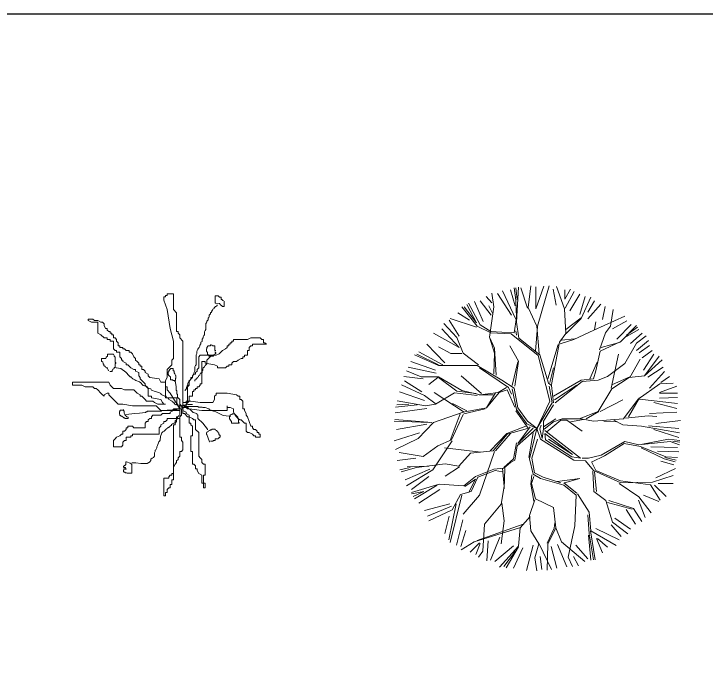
# Model space of a CAD drawing. Header units: inches. Extents: x 2782 to 4320, y 1164 to 2264.
# Drawn here: x 3768.1 to 3988, y 2056.4 to 2263.6 of the extents above; entities that cross this region are included whole.
import ezdxf

# ---------------------------------------------------------------- set-up
doc = ezdxf.new("R2010")
doc.units = ezdxf.units.IN
doc.header["$MEASUREMENT"] = 0
doc.layers.add('Lan_Planter', color=205, linetype='Continuous', lineweight=13)

# ---------------------------------------------------------------- blocks, each defined once
blk = doc.blocks.new('P4')
at = {"color": 3}
for points in [[(-0.5, -0.5), (-1, -0.5), (-1, 2.51), (-1.5, 3.01), (-5.52, 3.01), (-5.52, 8.02), (-7.02, 8.02), (-7.52, 9.02), (-10.53, 9.52), (-11.03, 10.02), (-11.03, 10.52), (-12.03, 11.02), (-12.03, 11.52), (-12.54, 12.03), (-13.04, 12.03), (-13.04, 13.03), (-13.54, 13.03), (-13.54, 13.53), (-14.04, 13.53), (-14.04, 14.03), (-14.54, 14.53), (-15.04, 15.03), (-15.04, 15.53), (-15.55, 16.03), (-16.05, 17.04), (-16.55, 17.54), (-17.05, 17.54), (-17.05, 18.04), (-18.05, 18.04), (-18.55, 18.54), (-19.06, 18.54), (-19.06, 19.04), (-20.06, 19.04), (-20.06, 19.54), (-20.56, 19.54), (-20.56, 20.54), (-21.06, 21.04), (-21.06, 21.55), (-21.56, 22.05), (-22.06, 22.05), (-22.06, 23.05), (-22.57, 23.05), (-22.57, 23.55), (-23.07, 23.55), (-23.07, 24.05), (-23.57, 24.05), (-24.07, 24.55), (-24.07, 25.05), (-24.57, 25.05), (-25.07, 26.05), (-25.07, 26.56), (-25.57, 27.06), (-26.08, 27.06), (-27.08, 27.56), (-28.08, 27.56), (-28.58, 28.06), (-30.09, 28.06), (-30.09, 27.56), (-29.08, 27.06), (-27.08, 27.06), (-27.08, 23.55), (-26.08, 23.05), (-25.07, 22.05), (-24.07, 22.05), (-24.07, 21.55), (-23.07, 21.55), (-23.07, 21.04), (-22.06, 21.04), (-22.06, 18.54), (-21.56, 18.04), (-21.06, 18.04), (-21.06, 17.54), (-20.06, 17.54), (-20.06, 16.03), (-19.56, 15.53), (-19.56, 15.03), (-19.06, 15.03), (-19.06, 14.53), (-18.05, 14.03), (-18.05, 13.53), (-17.55, 13.53), (-17.05, 13.03), (-16.55, 12.53), (-15.55, 12.03), (-15.04, 12.03), (-15.04, 11.52), (-14.04, 11.02), (-14.04, 10.02), (-13.54, 9.52), (-13.54, 9.02), (-13.04, 8.52), (-12.54, 8.02), (-12.03, 7.52), (-12.03, 7.01), (-11.53, 6.51), (-11.03, 6.01), (-11.03, 3.51), (-10.03, 3.51), (-10.03, 3.01), (-7.02, 2.51), (-6.52, 1.5), (-6.02, 1), (-5.52, 1), (-8.02, 1), (-9.03, 1.5), (-9.53, 2), (-11.53, 2), (-12.03, 2.51), (-13.04, 3.51), (-13.54, 3.51), (-13.54, 4.01), (-14.54, 4.51), (-15.55, 5.51), (-18.55, 5.51), (-19.56, 6.01), (-22.06, 6.01), (-23.07, 7.01), (-23.57, 8.02), (-35.1, 8.02), (-35.1, 7.01), (-32.09, 7.01), (-31.09, 6.51), (-28.58, 6.51), (-28.08, 6.01), (-27.58, 6.01), (-27.08, 5.51), (-26.08, 4.51), (-25.57, 4.01), (-25.07, 3.51), (-25.07, 4.01), (-24.07, 4.51), (-23.57, 4.51), (-23.57, 4.01), (-23.07, 3.51), (-22.06, 2.51), (-21.56, 2), (-20.56, 1), (-19.06, 1), (-16.05, 0.5), (-8.52, 0.5), (-8.02, 0), (-7.52, -0.5), (-7.02, -1), (-1, -1), (-1, -0.5), (-4.01, 4.51), (-5.01, 5.51), (-5.01, 6.51), (-5.52, 6.51), (-5.52, 8.52), (-5.01, 9.52), (-5.01, 12.03), (-4.51, 12.53), (-3.51, 13.53), (-3.51, 15.03), (-3.01, 15.53), (-3.01, 21.04), (-4.01, 25.05), (-5.01, 31.07), (-6.02, 34.07), (-6.02, 35.07), (-5.52, 35.07), (-5.52, 35.57), (-5.01, 35.57), (-5.01, 36.08), (-3.01, 36.08), (-3.01, 31.07), (-2.01, 30.06), (-2.01, 24.05), (-1.5, 24.05), (-1.5, 23.55), (-1, 23.05), (-1, 22.05), (0, 21.04), (0, 1.5), (1.5, 1.5), (1.5, 6.51), (2.01, 7.01), (2.01, 8.02), (2.51, 9.02), (2.51, 9.52), (3.01, 9.52), (3.01, 10.02), (3.51, 10.52), (4.01, 10.52), (4.01, 11.02), (4.51, 11.52), (4.51, 12.03), (5.01, 12.53), (5.01, 16.03), (5.52, 16.53), (10.53, 16.53), (11.53, 17.04), (12.03, 17.54), (12.54, 18.04), (13.54, 18.54), (14.04, 19.04), (14.04, 19.54), (14.54, 19.54), (14.54, 20.04), (15.04, 20.04), (15.04, 20.54), (15.55, 20.54), (15.55, 21.04), (16.05, 21.04), (16.05, 21.55), (20.56, 21.55), (21.56, 22.05), (24.57, 22.05), (25.07, 21.55), (25.57, 21.55), (25.57, 20.54), (26.08, 20.54), (26.58, 20.04), (22.06, 20.04), (22.06, 19.54), (21.56, 19.54), (21.06, 19.04), (21.06, 18.04), (20.56, 18.04), (20.56, 16.53), (19.56, 16.53), (19.56, 16.03), (19.06, 16.03), (19.06, 15.53), (18.55, 15.53), (17.55, 15.03), (17.05, 14.53), (16.05, 14.53), (15.55, 14.03), (15.55, 13.53), (14.54, 13.53), (14.54, 13.03), (14.04, 13.03), (13.54, 12.53), (11.03, 12.53), (11.03, 13.03), (10.03, 13.53), (7.02, 14.03), (7.02, 14.53), (6.02, 14.53), (6.02, 7.52), (5.52, 7.52), (5.52, 7.01), (5.01, 6.51), (4.51, 6.51), (4.51, 6.01), (4.01, 6.01), (4.01, 5.51), (3.51, 5.51), (3.51, 5.01), (3.01, 5.01), (3.01, 3.51), (2.01, 3.51), (2.01, 2), (1, 1), (1, 0.5), (0, 0.5), (0, 1.5), (1, 1.5), (1, 2), (2.51, 2), (5.52, 1.5), (9.53, 1.5), (10.03, 2.51), (10.03, 3.51), (10.53, 4.01), (10.53, 4.51), (14.04, 4.51), (17.05, 4.01), (17.55, 3.51), (18.05, 3.51), (18.05, 2.51), (18.55, 2.51), (19.06, 2), (19.06, -0.5), (19.56, -0.5), (19.56, -1), (20.06, -2), (20.06, -2.51), (20.56, -3.01), (21.56, -6.01), (22.06, -6.01), (22.06, -6.51), (22.57, -7.01), (23.07, -7.01), (23.57, -7.52), (23.57, -8.02), (24.07, -8.02), (24.07, -8.52), (24.57, -8.52), (24.57, -9.52), (23.07, -9.52), (23.07, -9.02), (22.57, -9.02), (22.06, -8.52), (21.06, -8.02), (20.56, -8.02), (20.06, -7.52), (20.06, -5.01), (19.56, -5.01), (19.06, -4.51), (18.55, -4.01), (18.05, -4.01), (17.55, -3.51), (17.05, -3.01), (16.55, -2.51), (16.05, -1.5), (16.05, -0.5), (15.04, 0), (14.04, 0), (14.04, 0.5), (14.04, -1), (6.02, -1), (2.01, -0.5), (1.5, -0.5), (1, 0), (-0.5, 0), (0, 0), (0, -1), (1, -1.5), (1, -2), (2.01, -2.51), (2.01, -3.01), (3.01, -3.51), (3.51, -4.01), (4.01, -4.01), (4.01, -7.01), (5.01, -8.02), (5.01, -15.53), (5.52, -16.03), (6.02, -16.53), (6.02, -17.54), (6.52, -18.04), (7.02, -18.04), (7.02, -21.55), (6.52, -21.55), (6.52, -24.05), (7.02, -24.05), (7.02, -25.55), (6.52, -25.55), (6.52, -24.05), (6.02, -24.05), (6.02, -21.55), (5.01, -21.04), (4.51, -20.04), (4.51, -19.54), (4.01, -19.54), (4.01, -18.54), (3.51, -18.04), (3.01, -18.04), (3.01, -14.03), (2.51, -14.03), (2.51, -9.02), (3.01, -9.02), (3.01, -6.01), (2.51, -5.51), (2.51, -5.01), (2.01, -5.01), (2.01, -3.01), (1.5, -3.01), (0.5, -2), (0, -2), (0, 0), (-1, 1), (-1, -9.52), (-0.5, -9.52), (-0.5, -10.52), (0, -11.02), (0, -13.53), (-0.5, -14.03), (-1, -14.03), (-1, -15.53), (-1.5, -16.03), (-1.5, -16.53), (-2.01, -17.04), (-2.01, -17.54), (-2.51, -18.04), (-3.01, -19.04), (-3.01, -23.05), (-3.51, -23.05), (-3.51, -24.55), (-4.01, -24.55), (-4.01, -25.55), (-4.51, -25.55), (-5.01, -26.05), (-5.01, -27.06), (-5.52, -27.06), (-5.52, -28.06), (-6.02, -28.06), (-6.02, -22.55), (-4.51, -22.55), (-4.51, -22.05), (-4.01, -21.55), (-3.51, -21.55), (-3.51, -21.04), (-3.01, -21.04), (-3.01, -5.51), (-2.51, -5.51), (-2.51, -5.01), (-2.01, -4.51), (-2.01, -3.51), (-1, -3.51), (-1, -3.01), (-0.5, -2.51), (-0.5, -0.5), (-3.01, -0.5), (-3.01, -1), (-4.01, -1.5), (-4.01, -2), (-6.52, -2), (-7.02, -2.51), (-9.53, -2.51), (-10.03, -3.01), (-10.03, -3.51), (-10.53, -3.51), (-11.03, -4.01), (-11.03, -4.51), (-11.53, -4.51), (-12.03, -5.01), (-12.03, -6.51), (-15.55, -6.51), (-16.05, -6.01), (-17.55, -6.01), (-17.55, -6.51), (-18.05, -6.51), (-18.05, -7.01), (-18.55, -7.52), (-19.06, -7.52), (-19.06, -8.52), (-19.56, -8.52), (-20.06, -9.02), (-21.06, -9.52), (-21.56, -10.02), (-22.06, -10.52), (-22.06, -12.53), (-19.56, -12.53), (-19.06, -12.03), (-19.06, -11.02), (-18.55, -10.52), (-18.05, -10.52), (-18.05, -9.52), (-16.55, -9.52), (-16.55, -9.02), (-16.05, -9.02), (-16.05, -8.52), (-7.52, -8.52), (-7.52, -6.51), (-7.02, -6.01), (-7.02, -5.51), (-6.02, -5.01), (-6.02, -4.51), (-5.52, -4.51), (-5.01, -4.01), (-5.01, -3.51), (-2.01, -3.51), (-2.01, -3.01), (-1.5, -3.01)], [(10.88, 32.58), (10.88, 32.38), (10.69, 32.19), (10.3, 32), (10.11, 31.81), (9.92, 31.62), (9.92, 31.43), (9.54, 31.24), (9.54, 31.05), (9.35, 30.86), (9.16, 30.67), (9.16, 30.47), (8.97, 30.09), (8.77, 30.09), (8.77, 29.71), (8.58, 29.52), (8.39, 29.33), (8.39, 28.75), (8.2, 28.56), (8.01, 28.37), (8.01, 27.8), (7.82, 27.61), (7.63, 27.42), (7.63, 27.04), (7.44, 26.84), (7.24, 26.65), (7.24, 24.74), (7.05, 24.36), (6.86, 23.98), (6.86, 23.02), (6.67, 22.83), (6.48, 22.45), (6.48, 22.07), (6.29, 22.07), (6.29, 21.88), (6.1, 21.69), (6.1, 20.92), (5.72, 20.73), (5.72, 20.16), (5.33, 19.78), (5.33, 19.4), (5.14, 19.01), (4.95, 18.82), (4.76, 18.44), (4.57, 18.06), (4.38, 17.68), (4.38, 17.1), (4.19, 16.72), (4.19, 13.47), (4, 13.28), (3.8, 12.9), (3.8, 11.56), (3.61, 11.18), (3.42, 10.8), (3.04, 9.65), (3.04, 9.46), (2.66, 9.08), (2.27, 8.7), (2.27, 8.51), (2.08, 8.51), (1.89, 8.32), (1.89, 7.94), (1.7, 7.94), (1.51, 7.55), (1.51, 7.17), (1.32, 6.79), (1.13, 6.41), (1.13, 6.03), (0.94, 5.64), (0.75, 5.45), (0.75, 5.26)], [(8.77, 16.34), (8.77, 16.15), (8.39, 15.77), (8.01, 15.38), (7.63, 15), (7.63, 13.86), (7.24, 13.47), (7.05, 13.28), (6.86, 12.9), (6.48, 12.52), (6.29, 12.14), (6.29, 11.76), (6.1, 11.56), (6.1, 10.99), (5.72, 10.99), (5.72, 10.8), (5.52, 10.61), (5.33, 10.42), (5.33, 10.23), (4.95, 10.04), (4.95, 9.65), (4.57, 9.46), (4.57, 9.27), (4.19, 9.08), (4.19, 8.89), (4, 8.7), (3.8, 8.7), (3.8, 8.32)], [(-21.24, 12.71), (-21.24, 12.52), (-19.71, 12.33), (-18.18, 11.18), (-17.03, 10.04), (-16.84, 9.85), (-16.84, 9.65), (-16.46, 9.65), (-16.46, 9.46), (-16.08, 9.27), (-15.89, 9.08), (-15.5, 8.89), (-15.31, 8.7), (-14.93, 8.51), (-13.78, 8.13), (-13.4, 7.74), (-13.21, 7.55), (-13.02, 7.36), (-12.64, 6.98), (-11.49, 6.6), (-11.11, 6.22), (-10.92, 6.03), (-10.72, 6.03), (-10.34, 5.83), (-10.15, 5.83), (-9.96, 5.45), (-8.81, 5.07), (-7.67, 4.69), (-7.28, 4.5), (-7.09, 4.31), (-6.9, 4.31), (-6.9, 4.11), (-6.52, 3.92), (-6.33, 3.92), (-6.14, 3.73), (-5.75, 3.54), (-5.37, 3.54), (-5.37, 3.16), (-4.61, 2.78), (-4.61, 2.59), (-3.84, 2.2), (-3.46, 2.01), (-3.46, 1.82), (-3.08, 1.63), (-3.08, 1.44), (-2.7, 1.44), (-2.7, 1.06), (-2.31, 0.87), (-2.12, 0.87), (-2.12, 0.68)], [(-2.7, 8.32), (-2.31, 8.13), (-2.31, 7.74), (-2.12, 6.6), (-2.12, 5.45), (-1.93, 5.26), (-1.93, 4.31), (-1.74, 4.11), (-1.74, 2.97), (-1.93, 2.97), (-1.93, 1.25), (-1.74, 1.06), (-1.55, 0.87)], [(14.89, -2.76), (14.7, -2.76), (12.79, -2.57), (10.49, -1.42), (8.97, -1.04), (8.97, -0.85), (8.58, -0.85), (8.2, -0.47), (7.05, -0.09), (6.29, -0.09), (6.1, 0.1), (4.95, 0.1), (4.76, 0.29), (0.36, 0.29), (-0.02, 0.49), (-1.55, 0.49)], [(7.82, -7.15), (7.82, -6.96), (6.29, -5.05), (4.76, -3.53), (4.76, -2.38), (4.57, -2.38), (4.38, -2), (3.23, -1.62), (2.85, -1.23), (2.47, -0.85), (2.27, -0.66), (1.89, -0.47), (1.51, -0.09), (1.51, 0.1), (1.32, 0.1), (1.13, 0.29), (0.75, 0.29), (0.75, 0.49), (-0.02, 0.49), (-0.02, 0.68), (1.51, 0.87), (3.04, 0.87)], [(-18.37, -2.57), (-18.37, -2.38), (-17.22, -2.19), (-15.31, -2), (-13.78, -1.81), (-11.87, -1.62), (-11.68, -1.42), (-11.49, -1.42), (-11.3, -1.23), (-6.9, -1.23), (-6.71, -1.04), (-5.37, -1.04), (-4.99, -0.85), (-3.46, -0.85), (-3.08, -0.66), (-1.93, -0.66), (-0.78, -0.47), (0.17, -0.47)], [(-16.27, -17.66), (-14.93, -17.66), (-13.4, -17.85), (-11.3, -17.85), (-11.11, -17.66), (-10.92, -17.66), (-10.53, -17.28), (-10.15, -16.9), (-10.15, -16.51), (-9.77, -16.13), (-9.39, -15.94), (-9, -15.56), (-9, -14.41), (-8.81, -14.03), (-8.81, -13.65), (-8.62, -13.46), (-8.43, -13.08), (-8.24, -12.88), (-8.24, -12.5), (-8.05, -12.12), (-7.67, -10.97), (-7.47, -10.78), (-7.28, -10.4), (-7.09, -9.26), (-6.71, -8.11), (-6.33, -7.73), (-5.95, -7.54), (-5.75, -7.35), (-5.37, -6.96), (-5.18, -6.77), (-4.99, -6.58), (-4.8, -6.58), (-4.8, -6.39), (-4.42, -6.39), (-4.42, -6.2), (-4.03, -6.01), (-3.65, -5.63), (-3.65, -5.44), (-3.27, -5.24), (-2.89, -5.05), (-2.5, -4.86), (-2.5, -4.29), (-2.12, -4.1), (-1.93, -3.91), (-1.93, -3.53), (-1.74, -3.53), (-1.74, -3.14), (-1.55, -2.95), (-1.55, -2.76), (-1.36, -2.76), (-1.36, -2.57)]]:
    blk.add_lwpolyline(points, dxfattribs=at)
at = {"color": 2}
for points in [[(12.94, 33.9), (12.56, 33.9), (12.56, 34.09), (12.37, 34.28), (12.18, 34.28), (12.18, 35.04), (11.62, 35.04), (11.24, 35.41), (10.29, 35.41), (10.29, 33.14), (10.48, 33.14), (11.62, 32.96), (11.99, 32.58), (12.37, 32.2), (12.56, 32.01), (13.13, 32.01), (13.13, 33.71)], [(-23.6, 11.58), (-23.79, 11.96), (-23.98, 12.34), (-23.98, 12.53), (-24.35, 12.53), (-24.35, 12.71), (-24.54, 12.71), (-24.73, 13.09), (-24.92, 13.09), (-25.11, 13.28), (-25.11, 13.66), (-25.3, 13.85), (-25.3, 14.04), (-25.49, 14.23), (-25.49, 14.42), (-25.68, 14.61), (-25.87, 14.61), (-25.87, 15.55), (-24.54, 15.55), (-24.35, 15.74), (-24.35, 15.93), (-23.98, 16.31), (-23.98, 16.88), (-22.08, 16.88), (-21.89, 16.5), (-21.89, 16.31), (-21.51, 15.93), (-21.51, 14.23), (-21.33, 14.23), (-21.33, 14.04), (-21.51, 13.85), (-21.51, 12.71), (-21.7, 12.71), (-21.89, 12.53), (-21.89, 12.34), (-22.27, 12.15), (-22.27, 11.96), (-22.46, 11.77), (-22.46, 11.39), (-23.22, 11.39)], [(-18.11, -19.82), (-18.11, -19.44), (-18.3, -19.06), (-18.68, -19.06), (-18.68, -19.82), (-18.86, -19.82), (-18.86, -20.39), (-18.68, -20.58), (-18.3, -20.58), (-18.3, -20.77), (-17.92, -20.77), (-17.73, -20.96), (-16.21, -20.96), (-16.21, -18.12), (-16.4, -17.93), (-16.78, -17.74), (-17.92, -17.36), (-18.11, -17.36), (-18.11, -18.31), (-18.3, -18.31), (-18.3, -18.5), (-18.68, -18.5), (-18.68, -18.69), (-18.86, -18.69), (-18.86, -19.06)]]:
    blk.add_lwpolyline(points, dxfattribs=at)
at = {"color": 210}
for points in [[(10.48, 18.01), (10.1, 18.01), (10.1, 19.52), (9.53, 19.52), (9.15, 19.71), (8.96, 19.9), (8.78, 19.9), (8.78, 19.52), (8.02, 19.52), (7.83, 19.34), (7.83, 19.15), (7.64, 19.15), (7.64, 18.58), (7.45, 18.58), (7.45, 17.82), (7.83, 17.44), (7.83, 16.88), (8.02, 16.69), (8.21, 16.5), (8.21, 16.31), (9.72, 16.31), (9.72, 16.69), (10.1, 16.69), (10.1, 16.88), (10.29, 17.07), (10.48, 17.07), (10.48, 17.44), (10.29, 17.44), (10.29, 17.63), (10.1, 17.63)], [(-18.11, -2.61), (-18.3, -2.61), (-18.49, -2.23), (-18.68, -1.85), (-18.68, -1.09), (-18.86, -1.09), (-18.86, -0.72), (-18.86, -0.9), (-19.81, -0.9), (-20, -1.09), (-20, -1.28), (-20.19, -1.47), (-20.19, -2.04), (-20, -2.42), (-20, -2.61), (-19.81, -2.61), (-19.62, -2.8), (-19.43, -2.8), (-19.24, -2.99), (-19.05, -2.99), (-18.86, -3.17), (-18.86, -3.36), (-18.49, -3.36), (-18.49, -3.55), (-17.35, -3.55), (-17.35, -3.17), (-17.54, -3.17), (-17.73, -2.99), (-17.92, -2.99), (-17.92, -2.8), (-18.11, -2.8)]]:
    blk.add_lwpolyline(points, dxfattribs=at)
at = {"color": 1}
for points in [[(-2.39, 10.07), (-2.39, 10.26), (-2.58, 10.63), (-2.77, 11.01), (-2.77, 11.58), (-3.15, 11.58), (-3.15, 12.34), (-3.91, 12.34), (-3.91, 12.15), (-4.1, 12.15), (-4.29, 11.96), (-4.29, 11.77), (-4.48, 11.58), (-4.48, 11.39), (-4.67, 11.2), (-4.67, 10.44), (-4.48, 10.07), (-4.29, 9.88), (-3.91, 9.69), (-3.91, 8.74), (-3.34, 8.74), (-3.15, 8.55), (-2.39, 8.55), (-2.39, 9.12), (-2.2, 9.31), (-2.2, 10.07)], [(8.59, -10.93), (8.4, -10.93), (8.02, -9.8), (7.64, -8.66), (7.45, -8.47), (7.45, -8.09), (7.64, -8.09), (7.64, -7.9), (8.02, -7.71), (8.02, -7.53), (8.4, -7.34), (8.59, -7.34), (8.78, -7.15), (9.15, -7.15), (9.15, -6.96), (10.29, -6.96), (10.29, -7.15), (10.67, -7.34), (10.86, -7.53), (11.05, -7.71), (11.05, -7.9), (11.24, -8.09), (11.43, -8.09), (11.43, -8.47), (11.62, -8.85), (11.8, -8.85), (11.8, -9.42), (11.62, -9.61), (11.43, -9.61), (11.43, -9.8), (11.05, -9.98), (10.29, -9.98), (10.29, -10.55), (9.72, -10.55), (9.53, -10.74), (8.78, -10.74)]]:
    blk.add_lwpolyline(points, dxfattribs=at)
blk.add_lwpolyline([(15.02, -2.99), (15.02, -2.42), (15.21, -2.42), (15.4, -2.23), (15.59, -2.23), (15.78, -2.04), (16.54, -2.04), (16.54, -2.23), (16.73, -2.23), (16.73, -2.42), (16.92, -2.61), (17.29, -2.99), (17.48, -2.99), (17.48, -3.55), (17.67, -3.74), (17.67, -4.69), (17.86, -4.88), (17.86, -5.07), (15.59, -5.07), (15.4, -4.88), (15.4, -4.5), (15.21, -4.31), (15.21, -4.12), (15.02, -4.12), (15.02, -3.74), (14.83, -3.74), (14.83, -2.8)])
blk = doc.blocks.new('P5')
at = {"color": 1}
for p, q in [((-7.81, 40.26), (-8.41, 44.15)), ((-7.81, 44.15), (-7.45, 40.46)), ((-7.61, 33.21), (-7.05, 44.35)), ((-4.12, 37.73), (-6.25, 44.15)), ((-3.92, 37.9), (-3.12, 44.75)), ((-1.47, 37.54), (1.05, 44.67)), ((-1.47, 44.44), (-1.47, 37.54)), ((-1, 32.04), (2.73, 44.75)), ((7.61, 37.53), (5.05, 44.55)), ((-14.86, 38.1), (-15.46, 42.42)), ((-13.62, 42.38), (-9.27, 35.48)), ((-7.81, 34.2), (-12.13, 43.18)), ((-9.5, 43.51), (-8.11, 38.47)), ((4.04, 43.75), (4.96, 38.7)), ((7.72, 40.53), (9.57, 43.75)), ((7.72, 43.51), (7.72, 40.53)), ((7.81, 37.73), (10.74, 42.98)), ((12.53, 42.15), (9.34, 36.87)), ((-20.98, 39.86), (-18.23, 33.42)), ((-19.13, 40.07), (-15.71, 35.48)), ((-17.3, 41.45), (-15.47, 39.39)), ((-7.61, 34.77), (-7.81, 40.26)), ((12.53, 35.71), (14.15, 41.45)), ((12.87, 34.4), (15.99, 41.22)), ((15.08, 36.41), (17.14, 40.07)), ((-20.15, 32.04), (-25, 38.1)), ((-24.23, 38.1), (-20.31, 33.04)), ((-20.31, 33.04), (-23.44, 38.89)), ((-19.15, 32.44), (-22.87, 39.29)), ((-15.26, 36.17), (-16.42, 38.49)), ((-16.22, 28.52), (-14.86, 38.1)), ((-1.2, 32.04), (-3.92, 37.9)), ((8.01, 29.71), (7.61, 37.53)), ((15.08, 34.33), (19.2, 38.93)), ((19.66, 34.09), (20.59, 38.24)), ((-26.26, 36.18), (-22.58, 33.89)), ((22.24, 32.04), (23.04, 37.33)), ((-29.02, 33.89), (-25.8, 28.82)), ((-20.31, 31.64), (-28.72, 34.4)), ((-8.41, 29.91), (-7.61, 34.77)), ((-6.85, 28.15), (-7.61, 33.21)), ((8.01, 30.88), (12.87, 34.6)), ((8.18, 29.71), (12.87, 34.4)), ((16.99, 30.68), (26.76, 35.17)), ((17.19, 30.88), (17.55, 33.41)), ((22.88, 31.13), (27.46, 33.65)), ((-31.31, 31.13), (-25.8, 25.16)), ((-26.56, 28.35), (-30.68, 32.84)), ((-15.82, 29.91), (-20.15, 32.04)), ((-15.82, 30.28), (-19.15, 32.44)), ((-1.56, 24.03), (-1, 31.84)), ((-0.4, 23.26), (-1.2, 32.04)), ((20.68, 29.91), (22.24, 32.04)), ((24.25, 27.91), (28.85, 32.5)), ((25.56, 27.15), (30.45, 32.24)), ((27.33, 29.12), (30.85, 31.64)), ((27.33, 28.72), (31.25, 30.88)), ((-25.8, 25.16), (-34.06, 29.74)), ((-12.33, 30.08), (-15.82, 30.28)), ((-9.37, 29.52), (-15.82, 29.91)), ((-8.41, 29.91), (-12.33, 30.08)), ((-0.8, 22.66), (-9.37, 29.52)), ((-7.81, 30.48), (-7.61, 29.12)), ((6.05, 26.95), (8.01, 29.71)), ((10.54, 27.75), (16.99, 30.68)), ((18.75, 24.43), (20.68, 29.91)), ((28.62, 26.52), (32.3, 29.74)), ((30.45, 26.59), (33.58, 28.92)), ((-24.63, 23.46), (-26.56, 28.35)), ((-16.22, 28.52), (-14.66, 23.46)), ((-14.66, 25.03), (-16.22, 28.52)), ((-0.2, 22.86), (-6.85, 28.15)), ((3.49, 13.49), (6.05, 26.95)), ((6.25, 26.39), (10.54, 27.75)), ((6.81, 27.55), (10.74, 27.95)), ((18.95, 24.03), (25.56, 27.15)), ((19.31, 25.23), (25.36, 26.95)), ((26.76, 20.14), (30.45, 26.59)), ((30.45, 24.23), (34.36, 27.45)), ((-30.4, 20.32), (-36.14, 26.29)), ((-28.52, 23.26), (-32.45, 25.39)), ((-14.06, 16.41), (-14.66, 25.03)), ((-7.05, 20.9), (-9.77, 25.79)), ((2.33, 15.25), (5.65, 26.19)), ((31.38, 23.54), (34.59, 25.83)), ((32.3, 21.94), (35.5, 24.23)), ((-32.45, 19.54), (-40.06, 22.86)), ((-32.45, 19.74), (-39.26, 23.06)), ((-31.08, 19.74), (-38.7, 23.83)), ((-25, 23.26), (-28.52, 23.26)), ((-19.75, 19.74), (-24.63, 23.46)), ((-14.66, 23.46), (-14.86, 16.81)), ((2.93, 8.2), (-0.8, 22.66)), ((2.53, 13.88), (-0.2, 22.86)), ((17.55, 17.78), (18.95, 24.03)), ((22.47, 12.32), (24.81, 23.08)), ((32.74, 18.03), (35.96, 23.08)), ((33.02, 16.24), (37.7, 22.49)), ((-33.37, 18.03), (-41.19, 20.78)), ((-9.01, 13.09), (-7.25, 20.7)), ((-8.21, 12.89), (-7.05, 20.9)), ((15.62, 15.25), (17.95, 20.54)), ((21.28, 16.01), (26.76, 20.14)), ((28.33, 15.65), (31.65, 21.51)), ((33.02, 16.24), (38.68, 21.31)), ((-37.9, 15.85), (-42.58, 17.78)), ((-33.16, 17.1), (-42.09, 18.96)), ((-20.15, 19.54), (-32.45, 19.54)), ((-12.33, 14.85), (-20.15, 19.54)), ((-10.17, 12.52), (-19.35, 18.77)), ((2.93, 14.08), (4.09, 18.77)), ((16.79, 15.25), (17.55, 17.78)), ((34.13, 15.74), (38.95, 18.96)), ((-37.28, 15.28), (-43.48, 15.97)), ((-32.45, 15.85), (-37.9, 15.85)), ((-32.61, 15.65), (-35.54, 13.5)), ((-25, 11.52), (-32.45, 15.85)), ((-26.56, 11.35), (-32.42, 15.65)), ((-18.75, 10.56), (-25.2, 16.21)), ((18.35, 14.85), (21.28, 16.01)), ((22.66, 12.13), (28.14, 15.65)), ((22.85, 13.5), (28.33, 15.84)), ((28.14, 15.65), (33.02, 16.24)), ((34.59, 12.29), (39.41, 17.57)), ((38.25, 14.12), (41.01, 15.97)), ((-36.91, 9.98), (-44.14, 13.31)), ((-37.74, 11.13), (-43.25, 14.58)), ((-8.41, 12.32), (-12.33, 14.85)), ((3.49, 13.09), (2.53, 13.88)), ((4.09, 9.76), (12.87, 14.85)), ((4.49, 8.6), (11.5, 13.29)), ((4.69, 7.63), (13.26, 14.45)), ((12.87, 14.85), (16.79, 15.25)), ((13.26, 14.45), (18.35, 14.85)), ((31.06, 8.81), (37.9, 13.69)), ((37.9, 13.69), (42.19, 13.88)), ((-36.82, 8.38), (-44.85, 11.13)), ((-20.5, 10.57), (-26.56, 11.35)), ((-19.15, 10.16), (-25, 11.52)), ((-10.77, 12.52), (-13.5, 10.96)), ((-10.57, 11.72), (-13.1, 10.96)), ((-10.57, 11.72), (-8.21, 6.27)), ((-9.18, 10.36), (-10.17, 12.52)), ((-7.61, 5.47), (-9.01, 12.12)), ((-7.25, 6.07), (-8.41, 12.32)), ((3.69, 7.63), (2.73, 12.89)), ((4.09, 7.63), (3.49, 13.09)), ((18.36, 4.9), (22.66, 12.13)), ((37.81, 10.92), (43.32, 12.98)), ((-33.2, 7.24), (-36.91, 9.98)), ((-24.22, 4.7), (-33.79, 10.95)), ((-27.34, 10.76), (-33.39, 7.24)), ((-20.12, 9.98), (-27.34, 10.76)), ((-15.04, 10.17), (-19.53, 10.17)), ((-13.5, 10.96), (-19.15, 10.16)), ((-13.1, 10.96), (-17.19, 6.07)), ((-14.26, 10.76), (-17.19, 6.07)), ((26.37, 2.55), (31.06, 8.81)), ((27.94, 3.14), (31.45, 9.2)), ((31.45, 8.81), (43.56, 7.44)), ((37.81, 10.69), (43.55, 10.69)), ((37.81, 9.07), (43.55, 9.3)), ((-39.25, 7.05), (-46.1, 6.27)), ((-45.7, 7.05), (-41.8, 7.24)), ((-36.53, 6.66), (-45.51, 8.22)), ((-33.39, 7.24), (-36.53, 6.66)), ((-27.93, 7.44), (-23.43, 5.1)), ((-1.22, -0.57), (2.93, 8.2)), ((-1.22, -0.57), (3.69, 7.63)), ((0.96, 1.78), (4.09, 7.03)), ((18.95, 4.9), (26.18, 8.61)), ((35.96, 7.71), (43.32, 5.85)), ((-36.14, 5.85), (-46.24, 4.49)), ((-24.63, 4.71), (-34.01, 1.38)), ((-17.19, 6.07), (-24.63, 4.71)), ((-24.41, 4.12), (-17.57, 5.68)), ((-3.91, -0.38), (-7.81, 5.1)), ((-4.32, 0.98), (-7.61, 5.47)), ((-4.12, 1.78), (-7.25, 6.07)), ((12.31, 2.55), (18.36, 4.9)), ((14.46, 2.55), (18.57, 4.9)), ((34.59, 4.26), (43.32, 4.72)), ((-34.57, 1.39), (-46.29, 2.36)), ((-25.58, 4.12), (-28.71, -4.28)), ((-24.61, 3.92), (-28.32, -4.09)), ((0.98, 0.02), (4.89, 2.55)), ((4.11, 1.58), (6.84, 2.55)), ((6.84, 2.55), (12.9, 2.55)), ((9.57, 1.58), (13.68, 2.36)), ((12.9, 2.55), (16.8, 1.77)), ((16.8, 1.77), (26.37, 2.55)), ((26.96, 2.75), (34.19, 3.54)), ((34.19, 3.54), (36.92, 3.33)), ((-46.48, 1.77), (-35.16, 1.39)), ((-36.14, 0.81), (-45.77, -0.79)), ((-34.01, 1.38), (-38.89, -3.71)), ((-4.69, 0.21), (-10.74, -2.13)), ((-7.22, -5.26), (-3.32, 0.02)), ((-1, -0.58), (-4.32, 0.98)), ((-1, -0.58), (-4.12, 1.78)), ((0.2, 0.58), (-0.2, -0.58)), ((0.96, -0.58), (0.96, 1.78)), ((1.18, -0.76), (4.11, 1.58)), ((1.96, -1.54), (6.45, 2.17)), ((6.45, 2.17), (8.41, 2.17)), ((8.41, 2.17), (13.28, -1.35)), ((20.13, 1.77), (24.22, 1.58)), ((23.25, 2.17), (26.18, 0.61)), ((26.18, 0.61), (32.04, 0.21)), ((32.04, 0.21), (44.15, -1.94)), ((34.36, 0.35), (43.99, -0.56)), ((36.65, 1.04), (44.45, 1.97)), ((-38.44, -1.95), (-46.47, -4.47)), ((-10.74, -2.13), (-16.01, -7.6)), ((-14.26, -7.6), (-9.56, -2.13)), ((-4.1, -0.57), (-10.55, -2.33)), ((-1.22, -0.57), (-7.41, -6.04)), ((-2.34, -0.38), (-7.22, -5.26)), ((-2.34, -1.94), (-3.7, -9.75)), ((-1.22, -0.57), (-3.51, -10.15)), ((-1.22, -0.57), (0, -3.91)), ((-0.2, -0.58), (0.57, -3.71)), ((0.57, -3.71), (0.96, -0.58)), ((1.36, -1.18), (12.7, -9.96)), ((1.56, -4.11), (1.36, -2.15)), ((1.36, -2.15), (10.14, -8.8)), ((35.96, -0.79), (43.99, -3.34)), ((-38.89, -3.71), (-46.11, -7.23)), ((-28.32, -4.09), (-32.61, -6.04)), ((-10.55, -2.33), (-15.04, -7.6)), ((-0.97, -3.89), (-2.73, -9.95)), ((0, -3.91), (10.54, -10.56)), ((9.94, -9.56), (1.56, -4.11)), ((10.14, -8.8), (2.53, -3.91)), ((40.62, -3.91), (32.41, -5.47)), ((44.31, -4.31), (40.62, -3.91)), ((-32.61, -6.04), (-37.31, -9.37)), ((-28.12, -4.48), (-34.18, -13.67)), ((-7.62, -5.06), (-8.59, -10.15)), ((-7.41, -6.04), (-8.19, -10.53)), ((19.31, -9), (26.76, -4.67)), ((20.31, -9.2), (26.56, -5.27)), ((26.56, -5.27), (31.81, -6.24)), ((26.76, -4.67), (31.25, -5.67)), ((31.25, -5.67), (41.19, -4.67)), ((31.81, -6.24), (39.83, -9.56)), ((35.06, -6.32), (43.55, -6.53)), ((41.19, -4.67), (44.15, -5.67)), ((44.31, -4.87), (41.99, -4.51)), ((-37.31, -9.37), (-44.92, -8.19)), ((-18.94, -8), (-30.47, -6.63)), ((-22.26, -8.38), (-25.97, -12.49)), ((-15.04, -7.6), (-22.26, -8.38)), ((-14.64, -7.8), (-19.34, -21.67)), ((39.26, -10.16), (32.01, -6.63)), ((37.12, -7.69), (43.99, -7.92)), ((-39.57, -9.98), (-45.54, -10.67)), ((-8.59, -10.15), (-11.71, -12.89)), ((-8.19, -10.53), (-9.56, -11.31)), ((-3.51, -10.15), (-2.34, -15.03)), ((-2.73, -9.95), (-1.95, -14.64)), ((12.7, -9.96), (9.94, -9.56)), ((10.54, -10.56), (14.26, -10.76)), ((13.26, -9.96), (15.23, -9.96)), ((14.26, -10.76), (16.79, -13.88)), ((15.23, -9.96), (19.31, -9)), ((16.39, -11.12), (20.31, -9.2)), ((38.25, -10.9), (42.39, -12.06)), ((42.75, -11.12), (39.26, -10.16)), ((43.15, -10.56), (39.46, -9.76)), ((39.83, -9.56), (43.55, -9.76)), ((-41.4, -12.89), (-44.73, -13.67)), ((-39.46, -12.89), (-44.33, -14.25)), ((-35.54, -12.49), (-42.39, -12.68)), ((-30.27, -11.71), (-39.46, -12.89)), ((-25.97, -12.49), (-30.27, -11.71)), ((-25.78, -12.68), (-30.27, -15.61)), ((-11.71, -13.08), (-14.84, -13.46)), ((-12.11, -13.08), (-11.52, -18.94)), ((-9.56, -11.31), (-11.71, -13.08)), ((16.19, -11.12), (17.55, -13.88)), ((36.65, -16.18), (42.86, -13.2)), ((-35.22, -13.43), (-43.02, -16.88)), ((-34.18, -13.67), (-42.58, -18.74)), ((-14.84, -13.46), (-20.7, -15.81)), ((-14.45, -13.86), (-19.92, -16.01)), ((-12.11, -14.25), (-14.45, -13.86)), ((-11.52, -19.72), (-11.33, -13.27)), ((-2.73, -15.23), (-3.12, -18.16)), ((-2.34, -15.03), (0.01, -16.4)), ((-1.95, -14.64), (0.79, -16.01)), ((16.61, -14.05), (16.99, -20.5)), ((16.79, -13.88), (25.56, -17.78)), ((17.79, -20.5), (17.2, -14.25)), ((17.55, -13.88), (25.36, -17.18)), ((-35.45, -15.72), (-40.96, -19.86)), ((-20.7, -15.81), (-24.41, -18.74)), ((-24.02, -18.94), (-20.7, -16.59)), ((-20.7, -16.59), (-22.65, -20.5)), ((-19.92, -16.01), (-22.07, -20.5)), ((-2.14, -15.81), (-2.92, -17.96)), ((0.01, -16.4), (7.43, -18.55)), ((0.79, -16.01), (6.45, -17.77)), ((12.5, -16.4), (5.28, -17.38)), ((7.62, -17.77), (12.5, -16.4)), ((25.36, -17.18), (34.94, -18.37)), ((25.56, -17.78), (35.54, -17.58)), ((35.54, -17.58), (42.19, -15.45)), ((-32.23, -18.16), (-41.02, -20.89)), ((-40.03, -22.85), (-32.81, -18.55)), ((-24.41, -18.74), (-32.23, -18.16)), ((-11.52, -18.94), (-12.49, -24.6)), ((-3.12, -18.16), (-2.14, -23.63)), ((-2.92, -17.96), (-1.56, -22.85)), ((7.43, -17.77), (11.53, -21.09)), ((7.43, -18.55), (11.34, -21.67)), ((25, -17.96), (31.26, -22.26)), ((34.94, -18.37), (38.06, -23.26)), ((36.19, -18.47), (39.87, -22.15)), ((37.35, -18.01), (42.16, -18.01)), ((-37.1, -20.5), (-41.02, -21.29)), ((-40.43, -22.07), (-37.1, -20.5)), ((-32, -19.86), (-38.67, -24.21)), ((-25, -21.67), (-28.71, -36.73)), ((-25.39, -21.48), (-28.12, -26.37)), ((-22.07, -20.5), (-25.39, -21.48)), ((-19.34, -21.67), (-24.61, -27.73)), ((11.34, -21.67), (10.94, -31.44)), ((11.72, -21.29), (15.43, -27.15)), ((16.99, -20.5), (20.7, -23.44)), ((32.74, -21.69), (37.58, -23.75)), ((-1.76, -23.23), (-3.51, -28.12)), ((-1.56, -22.85), (4.11, -25.59)), ((20.7, -23.44), (22.85, -30.27)), ((21.29, -24.01), (29.11, -26.16)), ((21.69, -23.44), (29.5, -25.97)), ((31.14, -23.31), (33.2, -28.82)), ((31.26, -22.26), (35.17, -27.34)), ((-28.78, -24.45), (-36.82, -26.53)), ((-28.32, -25.14), (-35.91, -28.36)), ((-28.12, -26.37), (-35.54, -29.88)), ((-26.76, -24.41), (-29.1, -35.93)), ((-12.49, -24.6), (-17.77, -30.86)), ((-12.3, -24.22), (-11.52, -29.88)), ((4.11, -25.59), (4.89, -32.03)), ((27.23, -26.3), (30.22, -30.88)), ((29.5, -25.97), (32.23, -30.08)), ((-29.02, -28.36), (-30.4, -33.87)), ((-3.32, -28.51), (-6.44, -32.03)), ((-3.51, -28.12), (-3.12, -33.01)), ((15.05, -27.93), (15.43, -33.99)), ((15.43, -27.15), (16.02, -33.01)), ((-24.66, -29.49), (-26.72, -37.55)), ((-11.52, -29.88), (-12.49, -37.11)), ((4.5, -30.47), (4.3, -32.22)), ((22.85, -30.27), (27.74, -33.99)), ((23.58, -29.05), (28.62, -32.48)), ((-23.74, -32.94), (-25.33, -38.01)), ((-6.63, -32.03), (-21.09, -36.52)), ((-20.12, -36.14), (-5.47, -30.86)), ((-17.77, -30.86), (-18.35, -39.45)), ((-6.44, -32.03), (-7.03, -37.89)), ((4.3, -32.22), (2.15, -36.92)), ((4.89, -32.03), (2.35, -37.3)), ((4.89, -32.03), (6.65, -36.52)), ((10.94, -31.44), (8.79, -41.41)), ((17.6, -32.27), (24.94, -35.93)), ((22.42, -31.11), (25.64, -34.79)), ((-12.95, -35.02), (-15.94, -42.36)), ((-3.12, -33.01), (-0.58, -37.11)), ((16.02, -42.39), (15.24, -34.37)), ((15.43, -33.99), (16.8, -42.19)), ((15.83, -33.01), (17.39, -42.19)), ((16.02, -33.01), (24.03, -37.7)), ((-21.09, -36.52), (-25.19, -39.07)), ((-19.36, -36.85), (-22.35, -39.84)), ((-19.13, -37.08), (-20.52, -40.53)), ((-16.61, -36.16), (-17.07, -42.59)), ((-0.58, -37.11), (-1.76, -41.6)), ((-0.39, -37.11), (3.52, -45.32)), ((2.35, -37.3), (2.15, -45.51)), ((5.43, -37.32), (8.41, -44.42)), ((6.65, -36.52), (14.07, -42.78)), ((17.83, -35.46), (19.66, -40.07)), ((18.07, -35.46), (21.26, -38.22)), ((-18.35, -39.45), (-19.72, -41.41)), ((-8.58, -37.78), (-14.55, -42.82)), ((-7.03, -37.89), (-13.08, -44.54)), ((-11.71, -44.34), (-8, -39.45)), ((-7.03, -38.08), (-10.93, -44.73)), ((-5.59, -38.45), (-8.58, -44.88)), ((-2.37, -37.55), (-4.46, -45.58)), ((3.37, -38.01), (5.2, -44.88)), ((11.17, -37.55), (15.08, -41.9)), ((-1.76, -41.6), (-1.17, -45.71)), ((-0.08, -41.2), (0.38, -45.35)), ((8.79, -41.41), (10.16, -44.34)), ((10.47, -41.2), (12.09, -44.19))]:
    blk.add_line(p, q, dxfattribs=at)

msp = doc.modelspace()

# ---------------------------------------------------------------- linework, layer by layer
msp.add_lwpolyline([(2782.47, 2263.58), (4320, 2263.58), (4320, 1164.07), (2782.47, 1164.07)], close=True)

# ---------------------------------------------------------------- block references
at = {"layer": 'Lan_Planter'}
for name, p in [('P5', (3935.42, 2132.38)), ('P4', (3821.79, 2138.58))]:
    msp.add_blockref(name, p, dxfattribs=at)

doc.saveas('drawing.dxf')
